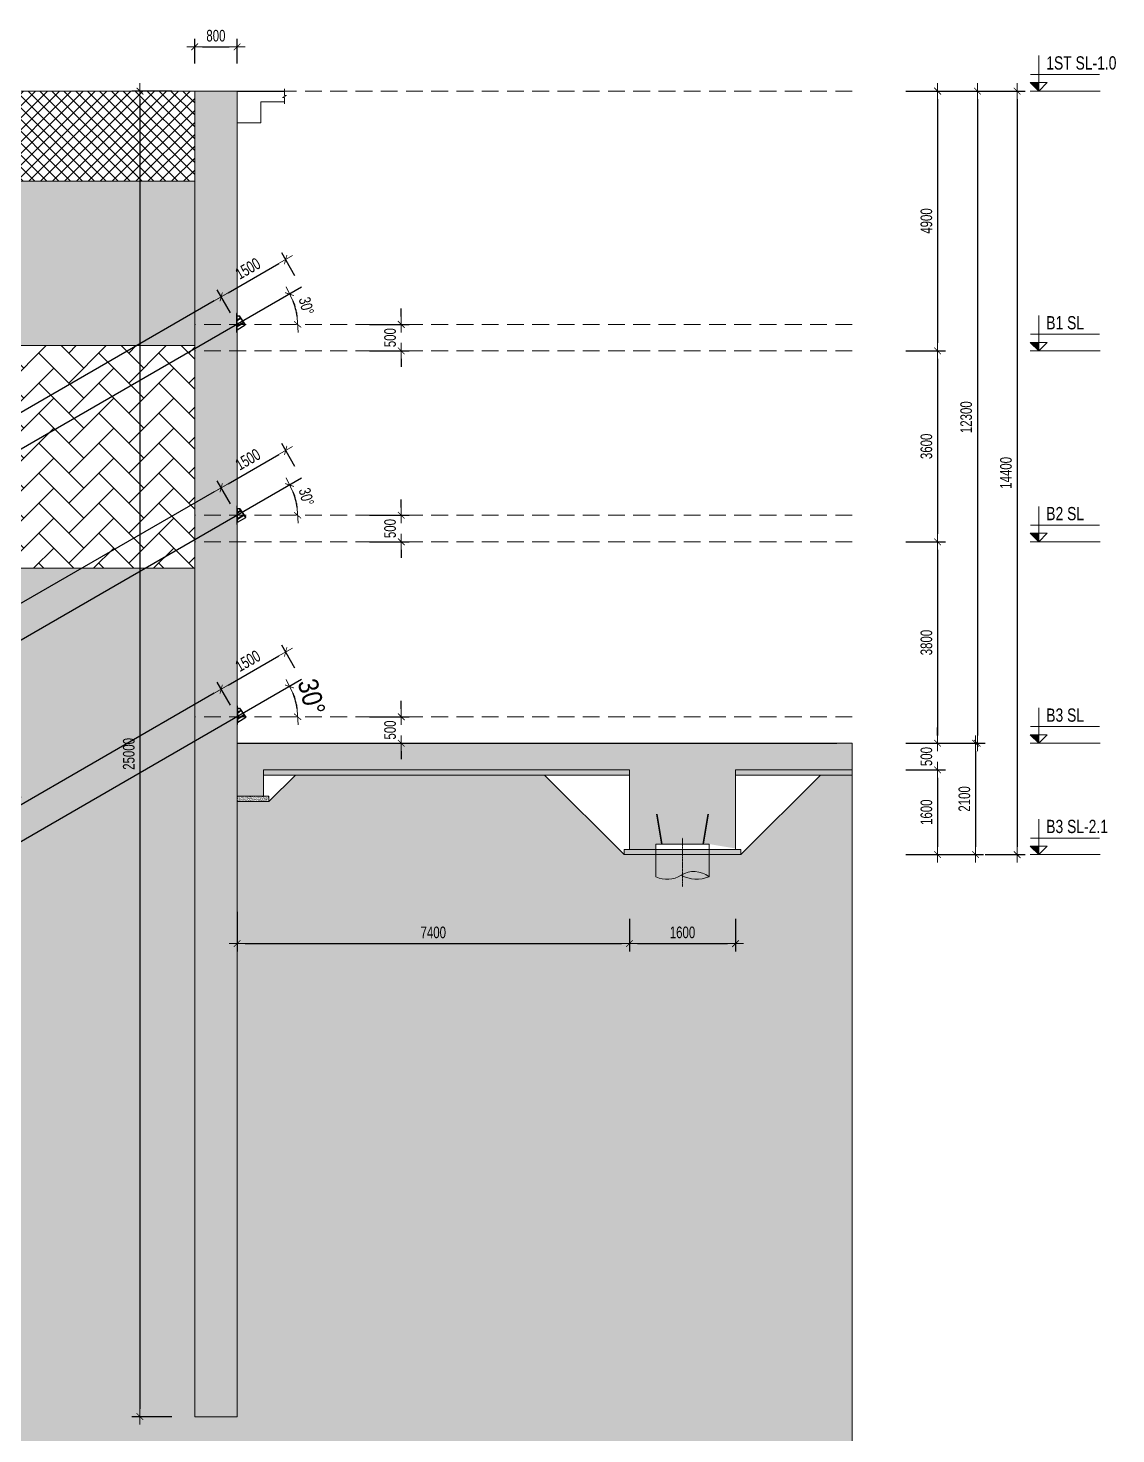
# Model space of a CAD drawing. Header units: millimetres. Extents: x -383953 to 676589, y -101685 to 196247.
# Drawn here: x 390093 to 410608, y 149035 to 175547 of the extents above; entities that cross this region are included whole.
import ezdxf

# ---------------------------------------------------------------- set-up
doc = ezdxf.new("R2010")
doc.units = ezdxf.units.MM
doc.linetypes.add('CENTER2', pattern=[1.125, 0.75, -0.125, 0.125, -0.125])
doc.linetypes.add('HIDDEN', pattern=[9.525, 6.35, -3.175])
doc.layers.get('0').update_dxf_attribs({"lineweight": 20})
doc.layers.get('Defpoints').update_dxf_attribs({"color": 151, "lineweight": 9})
for name, color, linetype in [('ANCHOR_HEAD', 130, 'Continuous'), ('Concrete', 2, 'Continuous'), ('X-SEC-2$0$A-CON', 2, 'Continuous'), ('건축', 8, 'Continuous')]:
    doc.layers.add(name, color=color, linetype=linetype)
for name, color, linetype, lineweight in [('KC-TRUC', 5, 'CENTER2', 18), ('NDC_S_ANNO', 7, 'Continuous', 20), ('NDC_S_CONTINUOUS', 3, 'Continuous', 20), ('NDC_S_DIM', 1, 'Continuous', 15), ('NDC_S_HATCH MATERIAL', 8, 'Continuous', 13), ('NDC_S_REBAR', 4, 'Continuous', 35), ('NDC_S_SLAB', 2, 'Continuous', 20), ('NDC_S_TEXT SYMBOL', 7, 'Continuous', 20), ('NDC_S_VN TEXT', 7, 'Continuous', 20)]:
    doc.layers.add(name, color=color, linetype=linetype, lineweight=lineweight)
doc.styles.add('NDC_ANNO', font='', dxfattribs={"width": 0.8})
doc.styles.add('NDC_ARIAL', font='arial.ttf', dxfattribs={"width": 0.85})
doc.styles.add('NDC_DIM', font='', dxfattribs={"width": 0.75})
doc.styles.get('NDC_ANNO').set_extended_font_data('Dotum')
doc.styles.get('NDC_DIM').set_extended_font_data('Dotum')
doc.dimstyles.new('NDC_1-150', dxfattribs={"dimscale": 150, "dimtxt": 2.5, "dimasz": 1, "dimexe": 1.5, "dimexo": 0, "dimgap": 0.8, "dimtad": 1, "dimdec": 0, "dimdsep": 46, "dimtxsty": 'NDC_ARIAL', "dimblk": 'DIMMARK', "dimcen": 49999.938995, "dimdle": 1.5, "dimclrd": 1, "dimclre": 1, "dimclrt": 3, "dimadec": 0, "dimazin": 0, "dimtfac": 1, "dimtdec": 0, "dimtix": 1, "dimtmove": 2, "dimatfit": 3, "dimfxl": 1, "dimarcsym": 0})
doc.dimstyles.new('NDC_dim_100', dxfattribs={"dimscale": 100, "dimtxt": 2.2, "dimasz": 1.5, "dimexe": 1.5, "dimexo": 2.5, "dimgap": 1, "dimtad": 1, "dimdec": 0, "dimzin": 0, "dimdsep": 46, "dimtxsty": 'NDC_DIM', "dimblk": 'DIMMARK', "dimcen": 0.09, "dimdle": 1.2, "dimclrd": 1, "dimclre": 1, "dimclrt": 3, "dimadec": 0, "dimazin": 0, "dimtfac": 1, "dimtdec": 0, "dimtix": 1, "dimtofl": 0, "dimtmove": 0, "dimatfit": 3, "dimfxl": 6, "dimfxlon": 1, "dimtolj": 1, "dimtzin": 0, "dimarcsym": 0})

# ---------------------------------------------------------------- blocks, each defined once
blk = doc.blocks.new('DIMMARK')
at = {"layer": 'NDC_S_DIM', "color": 1}
blk.add_line((-1.5, 0), (1, 0), dxfattribs=at)
at = {"layer": 'NDC_S_DIM', "color": 2, "const_width": 0.1}
blk.add_lwpolyline([(-0.42, -0.42), (0.42, 0.42)], dxfattribs=at)
blk = doc.blocks.new('*D381')
at = {"layer": 'Defpoints', "color": 0, "ltscale": 100, "transparency": 16777216}
for p in [(406326, 169459), (406326, 165859), (407245, 165859, 0)]:
    blk.add_point(p, dxfattribs=at)
at = {"layer": 'NDC_S_CONTINUOUS', "color": 1, "lineweight": -2, "ltscale": 100, "transparency": 16777216}
for p, q in [((406645, 169459, 0), (407395, 169459, 0)), ((407245, 169309, 0), (407245, 166009, 0)), ((406645, 165859, 0), (407395, 165859, 0))]:
    blk.add_line(p, q, dxfattribs=at)
at = {"layer": 'NDC_S_CONTINUOUS', "color": 1, "lineweight": -2, "ltscale": 100, "transparency": 16777216, "xscale": 150, "yscale": 150, "zscale": 150}
for p, rotation in [((407245, 169459, 0), 90), ((407245, 165859, 0), 270)]:
    blk.add_blockref('DIMMARK', p, dxfattribs=dict(at, rotation=rotation))
at = {"layer": 'NDC_S_CONTINUOUS', "color": 3, "ltscale": 100, "transparency": 16777216, "insert": (407035, 167659, 0), "char_height": 220, "attachment_point": 5, "rotation": 90, "style": 'NDC_DIM'}
blk.add_mtext('\\A1;3600', dxfattribs=at)
blk = doc.blocks.new('*D382')
at = {"layer": 'Defpoints', "color": 0, "ltscale": 100, "transparency": 16777216}
for p in [(406326, 165859), (406326, 162059), (407245, 162059, 0)]:
    blk.add_point(p, dxfattribs=at)
at = {"layer": 'NDC_S_CONTINUOUS', "color": 1, "lineweight": -2, "ltscale": 100, "transparency": 16777216}
for p, q in [((406645, 165859, 0), (407395, 165859, 0)), ((407245, 165709, 0), (407245, 162209, 0)), ((406645, 162059, 0), (407395, 162059, 0))]:
    blk.add_line(p, q, dxfattribs=at)
at = {"layer": 'NDC_S_CONTINUOUS', "color": 1, "lineweight": -2, "ltscale": 100, "transparency": 16777216, "xscale": 150, "yscale": 150, "zscale": 150}
for p, rotation in [((407245, 165859, 0), 90), ((407245, 162059, 0), 270)]:
    blk.add_blockref('DIMMARK', p, dxfattribs=dict(at, rotation=rotation))
at = {"layer": 'NDC_S_CONTINUOUS', "color": 3, "ltscale": 100, "transparency": 16777216, "insert": (407035, 163959, 0), "char_height": 220, "attachment_point": 5, "rotation": 90, "style": 'NDC_DIM'}
blk.add_mtext('\\A1;3800', dxfattribs=at)
blk = doc.blocks.new('*D383')
at = {"layer": 'Defpoints', "color": 0, "ltscale": 100, "transparency": 16777216}
for p in [(395587, 169959, 0), (395587, 169459, 0), (397130, 169459)]:
    blk.add_point(p, dxfattribs=at)
at = {"layer": 'NDC_S_CONTINUOUS', "color": 1, "lineweight": -2, "ltscale": 100, "transparency": 16777216}
for p, q in [((397130, 170109), (397130, 170259)), ((396530, 169959), (397280, 169959)), ((396530, 169459), (397280, 169459)), ((397130, 169309), (397130, 169159))]:
    blk.add_line(p, q, dxfattribs=at)
at = {"layer": 'NDC_S_CONTINUOUS', "color": 1, "lineweight": -2, "ltscale": 100, "transparency": 16777216, "xscale": 150, "yscale": 150, "zscale": 150}
for p, rotation in [((397130, 169959), 270), ((397130, 169459), 90)]:
    blk.add_blockref('DIMMARK', p, dxfattribs=dict(at, rotation=rotation))
at = {"layer": 'NDC_S_CONTINUOUS', "color": 3, "ltscale": 100, "transparency": 16777216, "insert": (396920, 169709), "char_height": 220, "attachment_point": 5, "rotation": 90, "style": 'NDC_DIM'}
blk.add_mtext('\\A1;500', dxfattribs=at)
blk = doc.blocks.new('*D384')
at = {"layer": 'Defpoints', "color": 0, "ltscale": 100, "transparency": 16777216}
for p in [(395587, 166359, 0), (395587, 165859, 0), (397130, 165859)]:
    blk.add_point(p, dxfattribs=at)
at = {"layer": 'NDC_S_CONTINUOUS', "color": 1, "lineweight": -2, "ltscale": 100, "transparency": 16777216}
for p, q in [((397130, 166509), (397130, 166659)), ((396530, 166359), (397280, 166359)), ((396530, 165859), (397280, 165859)), ((397130, 165709), (397130, 165559))]:
    blk.add_line(p, q, dxfattribs=at)
at = {"layer": 'NDC_S_CONTINUOUS', "color": 1, "lineweight": -2, "ltscale": 100, "transparency": 16777216, "xscale": 150, "yscale": 150, "zscale": 150}
for p, rotation in [((397130, 166359), 270), ((397130, 165859), 90)]:
    blk.add_blockref('DIMMARK', p, dxfattribs=dict(at, rotation=rotation))
at = {"layer": 'NDC_S_CONTINUOUS', "color": 3, "ltscale": 100, "transparency": 16777216, "insert": (396920, 166109), "char_height": 220, "attachment_point": 5, "rotation": 90, "style": 'NDC_DIM'}
blk.add_mtext('\\A1;500', dxfattribs=at)
blk = doc.blocks.new('ANCHOR_HEAD2')
at = {"layer": 'ANCHOR_HEAD'}
for p, q in [((-96, 260), (-334, -81)), ((-84, 260), (-326, -86)), ((-24, -143), (-265, 1)), ((-259, 10), (-24, -133)), ((-24, 89), (-146, 170)), ((-141, 179), (-24, 99)), ((-14, 260), (-96, 260)), ((-24, -260), (-24, 260)), ((-14, -260), (-14, 260)), ((-24, -260), (-334, -81)), ((-24, -260), (-14, -260))]:
    blk.add_line(p, q, dxfattribs=at)
blk.add_lwpolyline([(-14, 350), (0, 350), (0, -350), (-14, -350)], close=True, dxfattribs=at)
blk = doc.blocks.new('*D385')
at = {"layer": 'Defpoints', "color": 0, "ltscale": 100, "transparency": 16777216}
for p in [(394034, 169959), (382476, 163979), (382776, 163459)]:
    blk.add_point(p, dxfattribs=at)
at = {"layer": 'NDC_S_CONTINUOUS', "color": 1, "lineweight": -2, "ltscale": 100, "transparency": 16777216}
for p, q in [((393909, 170175), (393659, 170609)), ((393604, 170404), (382606, 164054)), ((382651, 163675), (382401, 164109))]:
    blk.add_line(p, q, dxfattribs=at)
at = {"layer": 'NDC_S_CONTINUOUS', "color": 1, "lineweight": -2, "ltscale": 100, "transparency": 16777216, "xscale": 150, "yscale": 150, "zscale": 150}
for p, rotation in [((393734, 170479), 29.99999999999558), ((382476, 163979), 209.9999999999956)]:
    blk.add_blockref('DIMMARK', p, dxfattribs=dict(at, rotation=rotation))
at = {"layer": 'NDC_S_CONTINUOUS', "color": 3, "ltscale": 100, "transparency": 16777216, "insert": (388000, 167411), "char_height": 220, "attachment_point": 5, "rotation": 30, "style": 'NDC_DIM'}
blk.add_mtext('\\A1;13000', dxfattribs=at)
blk = doc.blocks.new('*D386')
at = {"layer": 'Defpoints', "color": 0, "ltscale": 100, "transparency": 16777216}
for p in [(394950, 171181), (395250, 170661), (394034, 169959)]:
    blk.add_point(p, dxfattribs=at)
at = {"layer": 'NDC_S_CONTINUOUS', "color": 1, "lineweight": -2, "ltscale": 100, "transparency": 16777216}
for p, q in [((395125, 170877), (394875, 171311)), ((393864, 170554), (394820, 171106)), ((393909, 170175), (393659, 170609))]:
    blk.add_line(p, q, dxfattribs=at)
at = {"layer": 'NDC_S_CONTINUOUS', "color": 1, "lineweight": -2, "ltscale": 100, "transparency": 16777216, "xscale": 150, "yscale": 150, "zscale": 150}
for p, rotation in [((394950, 171181), 29.99999999999344), ((393734, 170479), 209.9999999999935)]:
    blk.add_blockref('DIMMARK', p, dxfattribs=dict(at, rotation=rotation))
at = {"layer": 'NDC_S_CONTINUOUS', "color": 3, "ltscale": 100, "transparency": 16777216, "insert": (394237, 171012), "char_height": 220, "attachment_point": 5, "rotation": 30, "style": 'NDC_DIM'}
blk.add_mtext('\\A1;1500', dxfattribs=at)
blk = doc.blocks.new('*D387')
at = {"layer": 'Defpoints', "color": 0, "ltscale": 100, "transparency": 16777216}
for p in [(395250, 170661), (394034, 169959), (395159, 170157), (397082, 169959), (382776, 163459)]:
    blk.add_point(p, dxfattribs=at)
at = {"layer": 'NDC_S_CONTINUOUS', "color": 1, "lineweight": -2, "ltscale": 100, "transparency": 16777216}
blk.add_arc((394034, 169959), 1142, 7.5312, 22.4688, dxfattribs=at)
at = {"layer": 'NDC_S_CONTINUOUS', "color": 1, "lineweight": -2, "ltscale": 100, "transparency": 16777216, "xscale": 150, "yscale": 150, "zscale": 150}
for p, rotation in [((395023, 170530), 116.2344230445613), ((395176, 169959), 273.7655769554315)]:
    blk.add_blockref('DIMMARK', p, dxfattribs=dict(at, rotation=rotation))
at = {"layer": 'NDC_S_CONTINUOUS', "color": 3, "ltscale": 100, "transparency": 16777216, "insert": (395340, 170309), "char_height": 220, "attachment_point": 5, "rotation": 285, "style": 'NDC_DIM'}
blk.add_mtext('\\A1;30°', dxfattribs=at)
blk = doc.blocks.new('*D389')
at = {"layer": 'Defpoints', "color": 0, "ltscale": 100, "transparency": 16777216}
for p in [(394034, 166359), (384208, 161379), (384508, 160859)]:
    blk.add_point(p, dxfattribs=at)
at = {"layer": 'NDC_S_CONTINUOUS', "color": 1, "lineweight": -2, "ltscale": 100, "transparency": 16777216}
for p, q in [((393604, 166804), (384338, 161454)), ((393909, 166575), (393659, 167009)), ((384383, 161075), (384133, 161509))]:
    blk.add_line(p, q, dxfattribs=at)
at = {"layer": 'NDC_S_CONTINUOUS', "color": 1, "lineweight": -2, "ltscale": 100, "transparency": 16777216, "xscale": 150, "yscale": 150, "zscale": 150}
for p, rotation in [((393734, 166879), 29.99999999999718), ((384208, 161379), 209.9999999999972)]:
    blk.add_blockref('DIMMARK', p, dxfattribs=dict(at, rotation=rotation))
at = {"layer": 'NDC_S_CONTINUOUS', "color": 3, "ltscale": 100, "transparency": 16777216, "insert": (388866, 164311), "char_height": 220, "attachment_point": 5, "rotation": 30, "style": 'NDC_DIM'}
blk.add_mtext('\\A1;11000', dxfattribs=at)
blk = doc.blocks.new('*D390')
at = {"layer": 'Defpoints', "color": 0, "ltscale": 100, "transparency": 16777216}
for p in [(394950, 167581), (395250, 167061), (394034, 166359)]:
    blk.add_point(p, dxfattribs=at)
at = {"layer": 'NDC_S_CONTINUOUS', "color": 1, "lineweight": -2, "ltscale": 100, "transparency": 16777216}
for p, q in [((395125, 167277), (394875, 167711)), ((393864, 166954), (394820, 167506)), ((393909, 166575), (393659, 167009))]:
    blk.add_line(p, q, dxfattribs=at)
at = {"layer": 'NDC_S_CONTINUOUS', "color": 1, "lineweight": -2, "ltscale": 100, "transparency": 16777216, "xscale": 150, "yscale": 150, "zscale": 150}
for p, rotation in [((394950, 167581), 29.99999999999344), ((393734, 166879), 209.9999999999934)]:
    blk.add_blockref('DIMMARK', p, dxfattribs=dict(at, rotation=rotation))
at = {"layer": 'NDC_S_CONTINUOUS', "color": 3, "ltscale": 100, "transparency": 16777216, "insert": (394237, 167412), "char_height": 220, "attachment_point": 5, "rotation": 30, "style": 'NDC_DIM'}
blk.add_mtext('\\A1;1500', dxfattribs=at)
blk = doc.blocks.new('*D391')
at = {"layer": 'Defpoints', "color": 0, "ltscale": 100, "transparency": 16777216}
for p in [(395250, 167061), (395159, 166557), (394034, 166359), (397082, 166359), (384508, 160859)]:
    blk.add_point(p, dxfattribs=at)
at = {"layer": 'NDC_S_CONTINUOUS', "color": 1, "lineweight": -2, "ltscale": 100, "transparency": 16777216}
blk.add_arc((394034, 166359), 1142, 7.5312, 22.4688, dxfattribs=at)
at = {"layer": 'NDC_S_CONTINUOUS', "color": 1, "lineweight": -2, "ltscale": 100, "transparency": 16777216, "xscale": 150, "yscale": 150, "zscale": 150}
for p, rotation in [((395023, 166930), 116.2344230445614), ((395176, 166359), 273.7655769554324)]:
    blk.add_blockref('DIMMARK', p, dxfattribs=dict(at, rotation=rotation))
at = {"layer": 'NDC_S_CONTINUOUS', "color": 3, "ltscale": 100, "transparency": 16777216, "insert": (395340, 166709), "char_height": 220, "attachment_point": 5, "rotation": 285, "style": 'NDC_DIM'}
blk.add_mtext('\\A1;30°', dxfattribs=at)
blk = doc.blocks.new('*D393')
at = {"layer": 'Defpoints', "color": 0, "ltscale": 100, "transparency": 16777216}
for p in [(394034, 162559), (385940, 158579), (386240, 158059)]:
    blk.add_point(p, dxfattribs=at)
at = {"layer": 'NDC_S_CONTINUOUS', "color": 1, "lineweight": -2, "ltscale": 100, "transparency": 16777216}
for p, q in [((393909, 162775), (393659, 163209)), ((393604, 163004), (386070, 158654)), ((386115, 158275), (385865, 158709))]:
    blk.add_line(p, q, dxfattribs=at)
at = {"layer": 'NDC_S_CONTINUOUS', "color": 1, "lineweight": -2, "ltscale": 100, "transparency": 16777216, "xscale": 150, "yscale": 150, "zscale": 150}
for p, rotation in [((393734, 163079), 29.99999999999286), ((385940, 158579), 209.9999999999929)]:
    blk.add_blockref('DIMMARK', p, dxfattribs=dict(at, rotation=rotation))
at = {"layer": 'NDC_S_CONTINUOUS', "color": 3, "ltscale": 100, "transparency": 16777216, "insert": (389732, 161011), "char_height": 220, "attachment_point": 5, "rotation": 30, "style": 'NDC_DIM'}
blk.add_mtext('\\A1;9000', dxfattribs=at)
blk = doc.blocks.new('*D394')
at = {"layer": 'Defpoints', "color": 0, "ltscale": 100, "transparency": 16777216}
for p in [(394950, 163781), (395250, 163261), (394034, 162559)]:
    blk.add_point(p, dxfattribs=at)
at = {"layer": 'NDC_S_CONTINUOUS', "color": 1, "lineweight": -2, "ltscale": 100, "transparency": 16777216}
for p, q in [((395125, 163477), (394875, 163911)), ((393864, 163154), (394820, 163706)), ((393909, 162775), (393659, 163209))]:
    blk.add_line(p, q, dxfattribs=at)
at = {"layer": 'NDC_S_CONTINUOUS', "color": 1, "lineweight": -2, "ltscale": 100, "transparency": 16777216, "xscale": 150, "yscale": 150, "zscale": 150}
for p, rotation in [((394950, 163781), 29.99999999999344), ((393734, 163079), 209.9999999999934)]:
    blk.add_blockref('DIMMARK', p, dxfattribs=dict(at, rotation=rotation))
at = {"layer": 'NDC_S_CONTINUOUS', "color": 3, "ltscale": 100, "transparency": 16777216, "insert": (394237, 163612), "char_height": 220, "attachment_point": 5, "rotation": 30, "style": 'NDC_DIM'}
blk.add_mtext('\\A1;1500', dxfattribs=at)
blk = doc.blocks.new('*D395')
at = {"layer": 'Defpoints', "color": 0, "transparency": 16777216}
for p in [(395250, 163261), (394034, 162559), (395159, 162757), (397082, 162559), (386240, 158059)]:
    blk.add_point(p, dxfattribs=at)
at = {"layer": 'NDC_S_CONTINUOUS', "color": 1, "lineweight": -2, "transparency": 16777216}
blk.add_arc((394034, 162559), 1142, 7.5312, 22.4688, dxfattribs=at)
at = {"layer": 'NDC_S_CONTINUOUS', "color": 1, "lineweight": -2, "transparency": 16777216, "xscale": 150, "yscale": 150, "zscale": 150}
for p, rotation in [((395023, 163130), 116.2344230445627), ((395176, 162559), 273.7655769554299)]:
    blk.add_blockref('DIMMARK', p, dxfattribs=dict(at, rotation=rotation))
at = {"layer": 'NDC_S_CONTINUOUS', "color": 3, "transparency": 16777216, "insert": (395438, 162935), "char_height": 375, "attachment_point": 5, "rotation": 285, "style": 'NDC_ARIAL'}
blk.add_mtext('30°', dxfattribs=at)
blk = doc.blocks.new('*D397')
at = {"layer": 'Defpoints', "color": 0, "ltscale": 100, "transparency": 16777216}
for p in [(406326, 162059), (406326, 161559), (407245, 161559)]:
    blk.add_point(p, dxfattribs=at)
at = {"layer": 'NDC_S_CONTINUOUS', "color": 1, "lineweight": -2, "ltscale": 100, "transparency": 16777216}
for p, q in [((407245, 162209), (407245, 162359)), ((406645, 162059), (407395, 162059)), ((406645, 161559), (407395, 161559)), ((407245, 161409), (407245, 161259))]:
    blk.add_line(p, q, dxfattribs=at)
at = {"layer": 'NDC_S_CONTINUOUS', "color": 1, "lineweight": -2, "ltscale": 100, "transparency": 16777216, "xscale": 150, "yscale": 150, "zscale": 150}
for p, rotation in [((407245, 162059), 270), ((407245, 161559), 90)]:
    blk.add_blockref('DIMMARK', p, dxfattribs=dict(at, rotation=rotation))
at = {"layer": 'NDC_S_CONTINUOUS', "color": 3, "ltscale": 100, "transparency": 16777216, "insert": (407035, 161809), "char_height": 220, "attachment_point": 5, "rotation": 90, "style": 'NDC_DIM'}
blk.add_mtext('\\A1;500', dxfattribs=at)
blk = doc.blocks.new('kata_block_CT')
at = {"layer": 'NDC_S_ANNO'}
blk.add_hatch(color=3, dxfattribs=at).paths.add_polyline_path([(0, 1.6), (-1.61, 1.6), (0, 0)])
at = {"layer": 'NDC_S_ANNO', "ltscale": 50}
h = blk.add_hatch(dxfattribs=at)
h.set_pattern_fill('ANSI31', color=256, scale=1.406, style=0)
h.paths.add_polyline_path([(0, 1.6), (0, 0), (1.61, 1.6)])
for p, q in [((-1.59, 3.14), (11.47, 3.14)), ((11.56, 0), (-1.64, 0))]:
    blk.add_line(p, q, dxfattribs=at)
for points in [[(0, 6.69), (0, 0)], [(0, 0), (-1.61, 1.6), (0, 1.6)], [(0, 0), (1.61, 1.6), (0, 1.6)]]:
    blk.add_lwpolyline(points, dxfattribs=at)
at = {"layer": 'NDC_S_ANNO', "color": 8, "ltscale": 50}
blk.add_lwpolyline([(0, 0), (-1.61, 1.6), (0, 1.6)], dxfattribs=at)
at = {"layer": 'NDC_S_TEXT SYMBOL', "color": 3, "style": 'NDC_ANNO', "width": 0.8}
blk.add_attdef('CT', (1.41, 4.07), '', height=2.5, dxfattribs=at)
blk = doc.blocks.new('*D398')
at = {"layer": 'Defpoints', "color": 0, "ltscale": 100, "transparency": 16777216}
for p in [(406326, 174359), (406326, 169459), (407245, 169459)]:
    blk.add_point(p, dxfattribs=at)
at = {"layer": 'NDC_S_CONTINUOUS', "color": 1, "lineweight": -2, "ltscale": 100, "transparency": 16777216}
for p, q in [((406645, 174359), (407395, 174359)), ((407245, 174209), (407245, 169609)), ((406645, 169459), (407395, 169459))]:
    blk.add_line(p, q, dxfattribs=at)
at = {"layer": 'NDC_S_CONTINUOUS', "color": 1, "lineweight": -2, "ltscale": 100, "transparency": 16777216, "xscale": 150, "yscale": 150, "zscale": 150}
for p, rotation in [((407245, 174359), 90), ((407245, 169459), 270)]:
    blk.add_blockref('DIMMARK', p, dxfattribs=dict(at, rotation=rotation))
at = {"layer": 'NDC_S_CONTINUOUS', "color": 3, "ltscale": 100, "transparency": 16777216, "insert": (407035, 171909), "char_height": 220, "attachment_point": 5, "rotation": 90, "style": 'NDC_DIM'}
blk.add_mtext('\\A1;4900', dxfattribs=at)
blk = doc.blocks.new('*D399')
at = {"layer": 'Defpoints', "color": 0, "ltscale": 100, "transparency": 16777216}
for p in [(406326, 174359), (406326, 162059), (407995, 162059)]:
    blk.add_point(p, dxfattribs=at)
at = {"layer": 'NDC_S_CONTINUOUS', "color": 1, "lineweight": -2, "ltscale": 100, "transparency": 16777216}
for p, q in [((407395, 174359), (408145, 174359)), ((407995, 174209), (407995, 162209)), ((407395, 162059), (408145, 162059))]:
    blk.add_line(p, q, dxfattribs=at)
at = {"layer": 'NDC_S_CONTINUOUS', "color": 1, "lineweight": -2, "ltscale": 100, "transparency": 16777216, "xscale": 150, "yscale": 150, "zscale": 150}
for p, rotation in [((407995, 174359), 90), ((407995, 162059), 270)]:
    blk.add_blockref('DIMMARK', p, dxfattribs=dict(at, rotation=rotation))
at = {"layer": 'NDC_S_CONTINUOUS', "color": 3, "ltscale": 100, "transparency": 16777216, "insert": (407785, 168209), "char_height": 220, "attachment_point": 5, "rotation": 90, "style": 'NDC_DIM'}
blk.add_mtext('\\A1;12300', dxfattribs=at)
blk = doc.blocks.new('*D400')
at = {"layer": 'Defpoints', "color": 0, "ltscale": 100, "transparency": 16777216}
for p in [(406326, 161559), (406326, 159959), (407245, 159959)]:
    blk.add_point(p, dxfattribs=at)
at = {"layer": 'NDC_S_CONTINUOUS', "color": 1, "lineweight": -2, "ltscale": 100, "transparency": 16777216}
for p, q in [((406645, 161559), (407395, 161559)), ((407245, 161409), (407245, 160109)), ((406645, 159959), (407395, 159959))]:
    blk.add_line(p, q, dxfattribs=at)
at = {"layer": 'NDC_S_CONTINUOUS', "color": 1, "lineweight": -2, "ltscale": 100, "transparency": 16777216, "xscale": 150, "yscale": 150, "zscale": 150}
for p, rotation in [((407245, 161559), 90), ((407245, 159959), 270)]:
    blk.add_blockref('DIMMARK', p, dxfattribs=dict(at, rotation=rotation))
at = {"layer": 'NDC_S_CONTINUOUS', "color": 3, "ltscale": 100, "transparency": 16777216, "insert": (407035, 160759), "char_height": 220, "attachment_point": 5, "rotation": 90, "style": 'NDC_DIM'}
blk.add_mtext('\\A1;1600', dxfattribs=at)
blk = doc.blocks.new('*D401')
at = {"layer": 'Defpoints', "color": 0, "ltscale": 100, "transparency": 16777216}
for p in [(406326, 162059), (406326, 159959), (407961, 159959)]:
    blk.add_point(p, dxfattribs=at)
at = {"layer": 'NDC_S_CONTINUOUS', "color": 1, "lineweight": -2, "ltscale": 100, "transparency": 16777216}
for p, q in [((407361, 162059), (408111, 162059)), ((407961, 161909), (407961, 160109)), ((407361, 159959), (408111, 159959))]:
    blk.add_line(p, q, dxfattribs=at)
at = {"layer": 'NDC_S_CONTINUOUS', "color": 1, "lineweight": -2, "ltscale": 100, "transparency": 16777216, "xscale": 150, "yscale": 150, "zscale": 150}
for p, rotation in [((407961, 162059), 90), ((407961, 159959), 270)]:
    blk.add_blockref('DIMMARK', p, dxfattribs=dict(at, rotation=rotation))
at = {"layer": 'NDC_S_CONTINUOUS', "color": 3, "ltscale": 100, "transparency": 16777216, "insert": (407751, 161009), "char_height": 220, "attachment_point": 5, "rotation": 90, "style": 'NDC_DIM'}
blk.add_mtext('\\A1;2100', dxfattribs=at)
blk = doc.blocks.new('*D402')
at = {"layer": 'Defpoints', "color": 0, "ltscale": 100, "transparency": 16777216}
for p in [(393234, 174359), (392202, 149359), (393234, 149359)]:
    blk.add_point(p, dxfattribs=at)
at = {"layer": 'NDC_S_CONTINUOUS', "color": 1, "lineweight": -2, "ltscale": 100, "transparency": 16777216}
for p, q in [((392802, 174359), (392052, 174359)), ((392202, 174209), (392202, 149509)), ((392802, 149359), (392052, 149359))]:
    blk.add_line(p, q, dxfattribs=at)
at = {"layer": 'NDC_S_CONTINUOUS', "color": 1, "lineweight": -2, "ltscale": 100, "transparency": 16777216, "xscale": 150, "yscale": 150, "zscale": 150}
for p, rotation in [((392202, 174359), 90), ((392202, 149359), 270)]:
    blk.add_blockref('DIMMARK', p, dxfattribs=dict(at, rotation=rotation))
at = {"layer": 'NDC_S_CONTINUOUS', "color": 3, "ltscale": 100, "transparency": 16777216, "insert": (391992, 161859), "char_height": 220, "attachment_point": 5, "rotation": 90, "style": 'NDC_DIM'}
blk.add_mtext('\\A1;25000', dxfattribs=at)
blk = doc.blocks.new('*D403')
at = {"layer": 'Defpoints', "color": 0, "ltscale": 100, "transparency": 16777216}
for p in [(394034, 175193), (393234, 174627), (394034, 174627)]:
    blk.add_point(p, dxfattribs=at)
at = {"layer": 'NDC_S_CONTINUOUS', "color": 1, "lineweight": -2, "ltscale": 100, "transparency": 16777216}
for p, q in [((393234, 174877), (393234, 175343)), ((394034, 174877), (394034, 175343)), ((393384, 175193), (393884, 175193))]:
    blk.add_line(p, q, dxfattribs=at)
at = {"layer": 'NDC_S_CONTINUOUS', "color": 1, "lineweight": -2, "ltscale": 100, "transparency": 16777216, "xscale": 150, "yscale": 150, "zscale": 150, "rotation": 180}
blk.add_blockref('DIMMARK', (393234, 175193), dxfattribs=at)
at = {"layer": 'NDC_S_CONTINUOUS', "color": 1, "lineweight": -2, "ltscale": 100, "transparency": 16777216, "xscale": 150, "yscale": 150, "zscale": 150}
blk.add_blockref('DIMMARK', (394034, 175193), dxfattribs=at)
at = {"layer": 'NDC_S_CONTINUOUS', "color": 3, "ltscale": 100, "transparency": 16777216, "insert": (393634, 175403), "char_height": 220, "attachment_point": 5, "style": 'NDC_DIM'}
blk.add_mtext('\\A1;800', dxfattribs=at)
blk = doc.blocks.new('*D404')
at = {"layer": 'Defpoints', "color": 0, "ltscale": 100, "transparency": 16777216}
for p in [(394034, 159498), (401434, 158998), (401434, 158281)]:
    blk.add_point(p, dxfattribs=at)
at = {"layer": 'NDC_S_CONTINUOUS', "color": 1, "lineweight": -2, "ltscale": 100, "transparency": 16777216}
for p, q in [((394034, 158881), (394034, 158131)), ((401434, 158748), (401434, 158131)), ((394184, 158281), (401284, 158281))]:
    blk.add_line(p, q, dxfattribs=at)
at = {"layer": 'NDC_S_CONTINUOUS', "color": 1, "lineweight": -2, "ltscale": 100, "transparency": 16777216, "xscale": 150, "yscale": 150, "zscale": 150, "rotation": 180}
blk.add_blockref('DIMMARK', (394034, 158281), dxfattribs=at)
at = {"layer": 'NDC_S_CONTINUOUS', "color": 1, "lineweight": -2, "ltscale": 100, "transparency": 16777216, "xscale": 150, "yscale": 150, "zscale": 150}
blk.add_blockref('DIMMARK', (401434, 158281), dxfattribs=at)
at = {"layer": 'NDC_S_CONTINUOUS', "color": 3, "ltscale": 100, "transparency": 16777216, "insert": (397734, 158491), "char_height": 220, "attachment_point": 5, "style": 'NDC_DIM'}
blk.add_mtext('\\A1;7400', dxfattribs=at)
blk = doc.blocks.new('*D405')
at = {"layer": 'Defpoints', "color": 0, "ltscale": 100, "transparency": 16777216}
for p in [(401434, 158998), (403434, 158998), (403434, 158281)]:
    blk.add_point(p, dxfattribs=at)
at = {"layer": 'NDC_S_CONTINUOUS', "color": 1, "lineweight": -2, "ltscale": 100, "transparency": 16777216}
for p, q in [((401434, 158748), (401434, 158131)), ((403434, 158748), (403434, 158131)), ((401584, 158281), (403284, 158281))]:
    blk.add_line(p, q, dxfattribs=at)
at = {"layer": 'NDC_S_CONTINUOUS', "color": 1, "lineweight": -2, "ltscale": 100, "transparency": 16777216, "xscale": 150, "yscale": 150, "zscale": 150, "rotation": 180}
blk.add_blockref('DIMMARK', (401434, 158281), dxfattribs=at)
at = {"layer": 'NDC_S_CONTINUOUS', "color": 1, "lineweight": -2, "ltscale": 100, "transparency": 16777216, "xscale": 150, "yscale": 150, "zscale": 150}
blk.add_blockref('DIMMARK', (403434, 158281), dxfattribs=at)
at = {"layer": 'NDC_S_CONTINUOUS', "color": 3, "ltscale": 100, "transparency": 16777216, "insert": (402434, 158491), "char_height": 220, "attachment_point": 5, "style": 'NDC_DIM'}
blk.add_mtext('\\A1;1600', dxfattribs=at)
blk = doc.blocks.new('*D406')
at = {"layer": 'Defpoints', "color": 0, "ltscale": 100, "transparency": 16777216}
for p in [(406326, 174359), (406326, 159959), (408745, 159959)]:
    blk.add_point(p, dxfattribs=at)
at = {"layer": 'NDC_S_CONTINUOUS', "color": 1, "lineweight": -2, "ltscale": 100, "transparency": 16777216}
for p, q in [((408145, 174359), (408895, 174359)), ((408745, 174209), (408745, 160109)), ((408145, 159959), (408895, 159959))]:
    blk.add_line(p, q, dxfattribs=at)
at = {"layer": 'NDC_S_CONTINUOUS', "color": 1, "lineweight": -2, "ltscale": 100, "transparency": 16777216, "xscale": 150, "yscale": 150, "zscale": 150}
for p, rotation in [((408745, 174359), 90), ((408745, 159959), 270)]:
    blk.add_blockref('DIMMARK', p, dxfattribs=dict(at, rotation=rotation))
at = {"layer": 'NDC_S_CONTINUOUS', "color": 3, "ltscale": 100, "transparency": 16777216, "insert": (408535, 167159), "char_height": 220, "attachment_point": 5, "rotation": 90, "style": 'NDC_DIM'}
blk.add_mtext('\\A1;14400', dxfattribs=at)
blk = doc.blocks.new('*D407')
at = {"layer": 'Defpoints', "color": 0, "ltscale": 100, "transparency": 16777216}
for p in [(395587, 162559, 0), (395587, 162059, 0), (397130, 162059)]:
    blk.add_point(p, dxfattribs=at)
at = {"layer": 'NDC_S_CONTINUOUS', "color": 1, "lineweight": -2, "ltscale": 100, "transparency": 16777216}
for p, q in [((397130, 162709), (397130, 162859)), ((396530, 162559), (397280, 162559)), ((396530, 162059), (397280, 162059)), ((397130, 161909), (397130, 161759))]:
    blk.add_line(p, q, dxfattribs=at)
at = {"layer": 'NDC_S_CONTINUOUS', "color": 1, "lineweight": -2, "ltscale": 100, "transparency": 16777216, "xscale": 150, "yscale": 150, "zscale": 150}
for p, rotation in [((397130, 162559), 270), ((397130, 162059), 90)]:
    blk.add_blockref('DIMMARK', p, dxfattribs=dict(at, rotation=rotation))
at = {"layer": 'NDC_S_CONTINUOUS', "color": 3, "ltscale": 100, "transparency": 16777216, "insert": (396920, 162309), "char_height": 220, "attachment_point": 5, "rotation": 90, "style": 'NDC_DIM'}
blk.add_mtext('\\A1;500', dxfattribs=at)
blk = doc.blocks.new('*U353')
at = {"layer": 'KC-TRUC', "ltscale": 0.05}
blk.add_line((0, 264), (0, -1027), dxfattribs=at)
at = {"layer": 'NDC_S_HATCH MATERIAL'}
blk.add_lwpolyline([(700, -766), (700, 99), (-700, 99), (-700, -766)], dxfattribs=at)
for centre, major_axis, start_param, end_param in [((-405, -131), (-495, 495), 1.921341, 2.912184), ((303, -1269), (-454, 454), -1.452433, -0.227584), ((376, 67), (632, 632), 3.446929, 4.297833)]:
    blk.add_ellipse(centre, major_axis=major_axis, ratio=1, start_param=start_param, end_param=end_param, dxfattribs=at)
at = {"layer": 'NDC_S_REBAR', "linetype": 'HIDDEN', "ltscale": 200}
for p, q in [((-682, 889), (-550, 100)), ((550, 100), (682, 889))]:
    blk.add_line(p, q, dxfattribs=at)

msp = doc.modelspace()

# ---------------------------------------------------------------- hatches: boundary and pattern name
at = {"layer": 'NDC_S_HATCH MATERIAL'}
h = msp.add_hatch(dxfattribs=at)
h.set_pattern_fill('ANSI37', color=256, scale=50)
h.set_pattern_definition([(45, (362885.18, 433031.87), (-112.2532, 112.2532), []), (135, (362885.18, 433031.87), (-112.2532, -112.2532), [])])
h.paths.add_polyline_path([(369577.7, 174358.8), (369577.7, 172658.7), (393234.4, 172658.7), (393234.4, 174358.8)])
h = msp.add_hatch(dxfattribs=at)
h.set_pattern_fill('BT-01', color=256, scale=50, pattern_type=2)
h.set_pattern_definition([(50, (424800.18, -757207.56), (358.63009, -31.37607), [37.5, -412.5]), (355, (424800.18, -757207.56), (-69.37567, 376.09607), [30, -330]), (100.4514, (424830.06, -757210.17), (289.25469, 344.71977), [31.8701, -350.57106]), (46.1842, (424800.18, -757107.56), (533.62052, -82.7595), [56.25, -618.75]), (96.6356, (424844.64, -757114.45), (467.33135, 487.05894), [47.80514, -525.8565]), (351.1842, (424800.2, -757107.56), (467.33097, 487.0593), [45, -495]), (21, (424850.18, -757132.56), (298.45353, -201.309445), [37.5, -412.5]), (326, (424850.18, -757132.56), (121.65767, 362.57502), [30, -330]), (71.4514, (424875.05, -757149.33), (420.11131, 161.26525), [31.8701, -350.57106]), (37.5, (424800.18, -757207.56), (6.079928, 166.446927), [0, -326, 0, -335, 0, -331.25]), (7.5, (424800.18, -757207.56), (131.53477, 197.205856), [0, -191, 0, -318.5, 0, -126.25]), (327.5, (424688.68, -757207.56), (266.911218, -11.277436), [0, -125, 0, -390, 0, -517.5]), (317.5, (424638.68, -757207.56), (291.593085, 50.05249), [0, -162.5, 0, -259, 0, -367.5]), (45, (424800.18, -757207.56), (-150.26019, 150.26019), []), (45, (424800.18, -757146.3), (-150.26019, 150.26019), [])])
h.paths.add_polyline_path([(393234.4, 149358.8), (394034.4, 149358.8), (394034.4, 174358.8), (393234.4, 174358.8)])
h = msp.add_hatch(dxfattribs=at)
h.set_pattern_fill('EARTH', color=256, scale=50, angle=90)
h.set_pattern_definition([(90, (362885.18, 433031.87), (-317.5, 317.5), [317.5, -317.5]), (90, (362766.1, 433031.87), (-317.5, 317.5), [317.5, -317.5]), (90, (362647.05, 433031.87), (-317.5, 317.5), [317.5, -317.5]), (180, (362607.36, 433071.56), (-317.5, -317.5), [317.5, -317.5]), (180, (362607.36, 433190.62), (-317.5, -317.5), [317.5, -317.5]), (180, (362607.36, 433309.68), (-317.5, -317.5), [317.5, -317.5])])
h.paths.add_polyline_path([(369577.7, 172658.7), (369577.7, 169558.7), (393234.4, 169558.7), (393234.4, 172658.7)])
h = msp.add_hatch(dxfattribs=at)
h.set_pattern_fill('AR-HBONE', color=256, scale=100)
h.set_pattern_definition([(45, (424800.18, -758307.56), (0, 565.68542), [1200, -400]), (135, (425083, -758024.7), (4e-14, 565.68542), [1200, -400])])
h.paths.add_polyline_path([(393234.4, 169558.7), (369577.7, 169558.7), (369577.7, 165358.7), (393234.4, 165358.7)])
h = msp.add_hatch(dxfattribs=at)
h.set_pattern_fill('AR-SAND', color=256, scale=15)
h.set_pattern_definition([(37.5, (362885.2, 433031.9), (-24.0005, 734.1199), [0, -579.12, 0, -647.7, 0, -619.125]), (7.5, (362885.2, 433031.9), (674.285, 1075.2377), [0, -312.42, 0, -521.97, 0, -200.025]), (327.5, (362416.55, 433031.9), (1186.4886, 2.1558), [0, -190.5, 0, -685.8, 0, -895.35]), (317.5, (362416.5, 433031.9), (1145.3347, 334.394), [0, -95.25, 0, -449.58, 0, -514.35])])
h.paths.add_polyline_path([(405634.4, 143787.8), (405634.4, 161458.8), (405034.4, 161458.8), (403534.4, 159958.8), (401334.4, 159958.8), (399834.4, 161458.8), (395134.4, 161458.8), (394634.4, 160958.8), (394034.4, 160958.8), (394034.4, 149358.8), (393234.4, 149358.8), (393234.4, 165358.7), (369577.7, 165358.7), (369577.7, 143787.8)])
h = msp.add_hatch(dxfattribs=at)
h.set_pattern_fill('BT-01', color=256, scale=50, pattern_type=2)
h.set_pattern_definition([(50, (440681.8, 433031.87), (358.6301, -31.37607), [37.5, -412.5]), (355, (440681.8, 433031.87), (-69.37567, 376.09607), [30, -330]), (100.4514, (440711.7, 433029.26), (289.2547, 344.71977), [31.8701, -350.57106]), (46.1842, (440681.8, 433131.87), (533.6205, -82.7595), [56.25, -618.75]), (96.6356, (440726.3, 433125), (467.3314, 487.0589), [47.8051, -525.8565]), (351.1842, (440681.8, 433131.87), (467.331, 487.0593), [45, -495]), (21, (440731.8, 433106.87), (298.45353, -201.30945), [37.5, -412.5]), (326, (440731.8, 433106.87), (121.65767, 362.575), [30, -330]), (71.4514, (440756.7, 433090.1), (420.1113, 161.26525), [31.8701, -350.57106]), (37.5, (440681.81, 433031.87), (6.07993, 166.446927), [0, -326, 0, -335, 0, -331.25]), (7.5, (440681.81, 433031.87), (131.53477, 197.20586), [0, -191, 0, -318.5, 0, -126.25]), (327.5, (440570.31, 433031.87), (266.91122, -11.277436), [0, -125, 0, -390, 0, -517.5]), (317.5, (440520.31, 433031.87), (291.59308, 50.0525), [0, -162.5, 0, -259, 0, -367.5]), (45, (440681.81, 433031.87), (-150.26019, 150.26019), []), (45, (440681.81, 433093.12), (-150.26019, 150.26019), [])])
h.paths.add_polyline_path([(394034.4, 162058.8), (394034.4, 161058.8), (394534.4, 161058.8), (394534.4, 161558.8), (401434.4, 161558.8), (401434.4, 160058.8), (401934.4, 160058.8), (401934.4, 160158.8), (402934.4, 160158.8), (403434.4, 160075.5), (403434.4, 161558.8), (405634.4, 161558.8), (405634.4, 162058.8), (403058.8, 162058.8)])
h.paths.add_polyline_path([(397085, 162041.6), (397085, 162575.9), (396755, 162575.9), (396755, 162041.6)], flags=9)
h = msp.add_hatch(dxfattribs=at)
h.set_pattern_fill('AR-SAND', color=256, scale=0.5)
h.set_pattern_definition([(37.5, (362885.176, 433031.871), (-0.8000156, 24.4706619), [0, -19.304, 0, -21.59, 0, -20.6375]), (7.5, (362885.176, 433031.87), (22.476164, 35.841255), [0, -10.414, 0, -17.399, 0, -6.6675]), (327.5, (362869.555, 433031.871), (39.5496185, 0.0718592), [0, -6.35, 0, -22.86, 0, -29.845]), (317.5, (362869.555, 433031.87), (38.1778226, 11.146466), [0, -3.175, 0, -14.986, 0, -17.145])])
h.paths.add_polyline_path([(401434.4, 161558.8), (394534.4, 161558.8), (394534.4, 161458.8), (400334.4, 161458.8), (401434.4, 161458.8)])
h.paths.add_polyline_path([(405634.4, 161558.8), (403434.4, 161558.8), (403434.4, 161458.8), (404758.8, 161458.8), (405634.4, 161458.8)])
h.paths.add_polyline_path([(403534.4, 160058.8), (401434.4, 160058.8), (401334.4, 160058.8), (401334.4, 159958.8), (403534.4, 159958.8)])
h = msp.add_hatch(dxfattribs=at)
h.set_pattern_fill('AR-SAND', color=256, scale=0.5)
h.set_pattern_definition([(37.5, (-140634.946, 432831.871), (-0.80001565, 24.47066187), [0, -19.304, 0, -21.59, 0, -20.6375]), (7.5, (-140634.946, 432831.87), (22.4761642, 35.841255), [0, -10.414, 0, -17.399, 0, -6.6675]), (327.5, (-140650.567, 432831.871), (39.5496185, 0.0718592), [0, -6.35, 0, -22.86, 0, -29.845]), (317.5, (-140650.567, 432831.87), (38.1778226, 11.1464662), [0, -3.175, 0, -14.986, 0, -17.145])])
h.paths.add_polyline_path([(394634.4, 161058.8), (394534.4, 161058.8), (394034.4, 161058.8), (394034.4, 160958.8), (394634.4, 160958.8)])

# ---------------------------------------------------------------- linework, layer by layer
at = {"layer": 'Concrete'}
for p, q in [((395250.2, 170660.7), (382776.1, 163458.8)), ((395250.2, 167060.7, 0), (384508.1, 160858.8, 0)), ((395250.2, 163260.7, 0), (386240.2, 158058.8, 0))]:
    msp.add_line(p, q, dxfattribs=at)
at = {"layer": 'NDC_S_CONTINUOUS'}
for p, q in [((393234.4, 174358.8), (369577.7, 174358.8)), ((369577.7, 172658.7), (393234.4, 172658.7)), ((369577.7, 169558.7), (393234.4, 169558.7)), ((369577.7, 165358.7), (393234.4, 165358.7)), ((405634.4, 162058.8), (405634.4, 143787.8))]:
    msp.add_line(p, q, dxfattribs=at)
at = {"layer": 'NDC_S_CONTINUOUS', "color": 1}
msp.add_lwpolyline([(394928.7, 174118.8), (394928.7, 174238.8), (394888.7, 174238.8), (394968.7, 174278.8), (394928.7, 174278.8), (394928.7, 174398.8)], dxfattribs=at)
at = {"layer": 'NDC_S_HATCH MATERIAL', "linetype": 'HIDDEN', "ltscale": 50}
for p, q in [((405634.4, 174358.8), (393234.4, 174358.8)), ((405634.4, 169958.8), (393234.4, 169958.8)), ((405634.4, 169458.8, 0), (393234.4, 169458.8, 0)), ((405634.4, 166358.8, 0), (393234.4, 166358.8, 0)), ((405634.4, 165858.8), (393234.4, 165858.8)), ((405634.4, 162558.8, 0), (393234.4, 162558.8, 0))]:
    msp.add_line(p, q, dxfattribs=at)
at = {"layer": 'NDC_S_SLAB', "ltscale": 500}
for p, q in [((394034.4, 174358.8), (394928.7, 174358.8)), ((394484.4, 174158.8), (394928.7, 174158.8)), ((394484.4, 174158.8), (394484.4, 173758.8)), ((394484.4, 173758.8), (394034.4, 173758.8)), ((394034.4, 162058.8), (403058.8, 162058.8)), ((394534.4, 161558.8), (401434.4, 161558.8)), ((403434.4, 161558.8), (405634.4, 161558.8)), ((394534.4, 161058.8), (394034.4, 161058.8)), ((394634.4, 160958.8), (394034.4, 160958.8))]:
    msp.add_line(p, q, dxfattribs=at)
at = {"layer": 'NDC_S_SLAB', "ltscale": 100}
for p, q in [((403058.8, 162058.8), (405634.4, 162058.8)), ((394534.4, 161058.8), (394534.4, 161558.8)), ((394534.4, 161458.8), (401434.4, 161458.8)), ((394534.4, 161458.8), (400334.4, 161458.8)), ((394634.4, 160958.8), (395134.4, 161458.8)), ((394634.4, 160958.8), (395134.4, 161458.8)), ((395134.4, 161458.8), (399834.4, 161458.8)), ((399834.4, 161458.8), (401334.4, 159958.8)), ((403434.4, 161458.8), (404758.8, 161458.8)), ((405034.4, 161458.8), (403534.4, 159958.8)), ((404534.4, 161458.8), (405634.4, 161458.8)), ((404534.4, 161458.8), (405634.4, 161458.8)), ((394534.4, 161058.8), (394634.4, 161058.8)), ((394634.4, 160958.8), (394634.4, 161058.8)), ((401334.4, 159958.8), (403534.4, 159958.8)), ((401334.4, 159958.8), (403534.4, 159958.8))]:
    msp.add_line(p, q, dxfattribs=at)
at = {"layer": 'NDC_S_SLAB', "ltscale": 500}
for points in [[(394034.4, 174358.8), (394034.4, 174358.8), (393234.4, 174358.8), (393234.4, 149358.8), (394034.4, 149358.8), (394034.4, 174358.8)], [(401434.4, 160058.8), (401434.4, 161558.8)], [(403434.4, 160058.8), (403434.4, 161558.8)], [(403534.4, 159958.8), (401334.4, 159958.8), (401334.4, 160058.8), (401434.4, 160058.8), (403534.4, 160058.8), (403534.4, 159958.8)]]:
    msp.add_lwpolyline(points, dxfattribs=at)
at = {"layer": 'X-SEC-2$0$A-CON', "color": 1}
msp.add_line((394034.4, 162058.8), (405345.8, 162058.8), dxfattribs=at)
at = {"layer": '건축'}
msp.add_line((394034.4, 174358.8), (394928.7, 174358.8), dxfattribs=at)

# ---------------------------------------------------------------- block references
at = {"xscale": 0.7142857142857143, "yscale": 0.7142857142857143, "zscale": 0.7142857142857143}
msp.add_blockref('*U353', (402434.4, 160088.2), dxfattribs=at)
at = {"layer": 'ANCHOR_HEAD', "xscale": -0.5, "yscale": 0.5, "zscale": 0.5}
for p in [(394022.4, 169989.6), (394030.9, 166359.6), (394034.4, 162589.6, 0)]:
    msp.add_blockref('ANCHOR_HEAD2', p, dxfattribs=at)
at = {"layer": 'NDC_S_VN TEXT', "xscale": 100, "yscale": 100, "zscale": 100}
for p, values in [((409153.8, 174358.8), {'CT': '1ST SL-1.0'}), ((409153.8, 169458.8), {'CT': 'B1 SL'}), ((409153.8, 165858.8), {'CT': 'B2 SL'}), ((409153.8, 162058.8), {'CT': 'B3 SL'}), ((409153.8, 159958.8), {'CT': 'B3 SL-2.1'})]:
    msp.add_blockref('kata_block_CT', p, dxfattribs=at).add_auto_attribs(values)

# ---------------------------------------------------------------- dimensions: what is measured, and where the dimension line sits
at = {"layer": 'NDC_S_CONTINUOUS', "ltscale": 100}
for base, p1, p2, picture, middle in [((394034.4, 175192.6), (393234.4, 174626.7), (394034.4, 174626.7), '*D403', (393634.4, 175402.6)), ((401434.4, 158280.8), (394034.4, 159498), (401434.4, 158998), '*D404', (397734.4, 158490.8))]:
    dim = msp.add_linear_dim(base=base, p1=p1, p2=p2, dimstyle='NDC_dim_100', dxfattribs=at)
    dim.commit()
    dim.dimension.update_dxf_attribs({"geometry": picture, "text_midpoint": middle})
for base, p1, p2, angle, picture, middle in [((392201.8, 149358.8), (393234.4, 174358.8), (393234.4, 149358.8), 90, '*D402', (391991.8, 161858.8)), ((407244.6, 169458.8), (406326.4, 174358.8), (406326.4, 169458.8), 90, '*D398', (407034.6, 171908.8)), ((407994.6, 162058.8), (406326.4, 174358.8), (406326.4, 162058.8), 90, '*D399', (407784.6, 168208.8)), ((408744.6, 159958.8), (406326.4, 174358.8), (406326.4, 159958.8), 90, '*D406', (408534.6, 167158.8)), ((397130, 169458.8), (395587.1, 169958.8, 0), (395587.1, 169458.8, 0), 90, '*D383', (396920, 169708.8)), ((407244.6, 165858.8, 0), (406326.4, 169458.8), (406326.4, 165858.8), 270, '*D381', (407034.6, 167658.8, 0)), ((397130, 165858.8, 0), (395587.1, 166358.8), (395587.1, 165858.8), 90, '*D384', (396920, 166108.8, 0)), ((407244.6, 162058.8, 0), (406326.4, 165858.8), (406326.4, 162058.8), 270, '*D382', (407034.6, 163958.8, 0)), ((397130, 162058.8, 0), (395587.1, 162558.8, 0), (395587.1, 162058.8, 0), 90, '*D407', (396920, 162308.8, 0)), ((407244.6, 161558.8), (406326.4, 162058.8), (406326.4, 161558.8), 90, '*D397', (407034.6, 161808.8)), ((407960.6, 159958.8), (406326.4, 162058.8), (406326.4, 159958.8), 90, '*D401', (407750.6, 161008.8)), ((407244.6, 159958.8), (406326.4, 161558.8), (406326.4, 159958.8), 90, '*D400', (407034.6, 160758.8))]:
    dim = msp.add_linear_dim(base=base, p1=p1, p2=p2, angle=angle, dimstyle='NDC_dim_100', dxfattribs=at)
    dim.commit()
    dim.dimension.update_dxf_attribs({"geometry": picture, "text_midpoint": middle})
for p1, p2, picture, middle in [((394034.4, 169958.8), (395250.2, 170660.7), '*D386', (394237.1, 171011.5)), ((394034.4, 166358.8, 0), (395250.2, 167060.7, 0), '*D390', (394237.1, 167411.5, 0)), ((394034.4, 162558.8, 0), (395250.2, 163260.7, 0), '*D394', (394237.1, 163611.5, 0))]:
    dim = msp.add_aligned_dim(p1=p1, p2=p2, distance=600.4, text='1500', dimstyle='NDC_dim_100', dxfattribs=at)
    dim.commit()
    dim.dimension.update_dxf_attribs({"geometry": picture, "text_midpoint": middle})
for p1, p2, picture, middle in [((394034.4, 169958.8), (382776.1, 163458.8), '*D385', (388000.1, 167410.6)), ((394034.4, 166358.8, 0), (384508.1, 160858.8, 0), '*D389', (388866.1, 164310.6, 0)), ((394034.4, 162558.8, 0), (386240.2, 158058.8, 0), '*D393', (389732.1, 161010.6, 0))]:
    dim = msp.add_aligned_dim(p1=p1, p2=p2, distance=-600.4, dimstyle='NDC_dim_100', dxfattribs=at)
    dim.commit()
    dim.dimension.update_dxf_attribs({"geometry": picture, "text_midpoint": middle})
for base, line1, line2, picture, middle in [((395159.1, 170157.1), ((394034.4, 169958.8), (397081.7, 169958.8)), ((395250.2, 170660.7), (382776.1, 163458.8)), '*D387', (395340.3, 170308.7)), ((395159.1, 166557.1), ((394034.4, 166358.8, 0), (397081.7, 166358.8, 0)), ((395250.2, 167060.7, 0), (384508.1, 160858.8, 0)), '*D391', (395340.3, 166708.7, 0))]:
    dim = msp.add_angular_dim_2l(base=base, line1=line1, line2=line2, dimstyle='NDC_dim_100', dxfattribs=at)
    dim.commit()
    dim.dimension.update_dxf_attribs({"geometry": picture, "text_midpoint": middle})
at = {"layer": 'NDC_S_CONTINUOUS', "color": 1}
dim = msp.add_angular_dim_2l(base=(395159.1, 162757.1), line1=((394034.4, 162558.8, 0), (397081.7, 162558.8, 0)), line2=((395250.2, 163260.7, 0), (386240.2, 158058.8, 0)), dimstyle='NDC_1-150', dxfattribs=at)
dim.commit()
dim.dimension.update_dxf_attribs({"geometry": '*D395', "text_midpoint": (395438.5, 162935, 0)})
at = {"layer": 'NDC_S_CONTINUOUS', "ltscale": 100}
dim = msp.add_linear_dim(base=(403434.4, 158280.8), p1=(401434.4, 158998), p2=(403434.4, 158998), text='1600', dimstyle='NDC_dim_100', dxfattribs=at)
dim.commit()
dim.dimension.update_dxf_attribs({"geometry": '*D405', "text_midpoint": (402434.4, 158490.8)})

doc.saveas('drawing.dxf')
